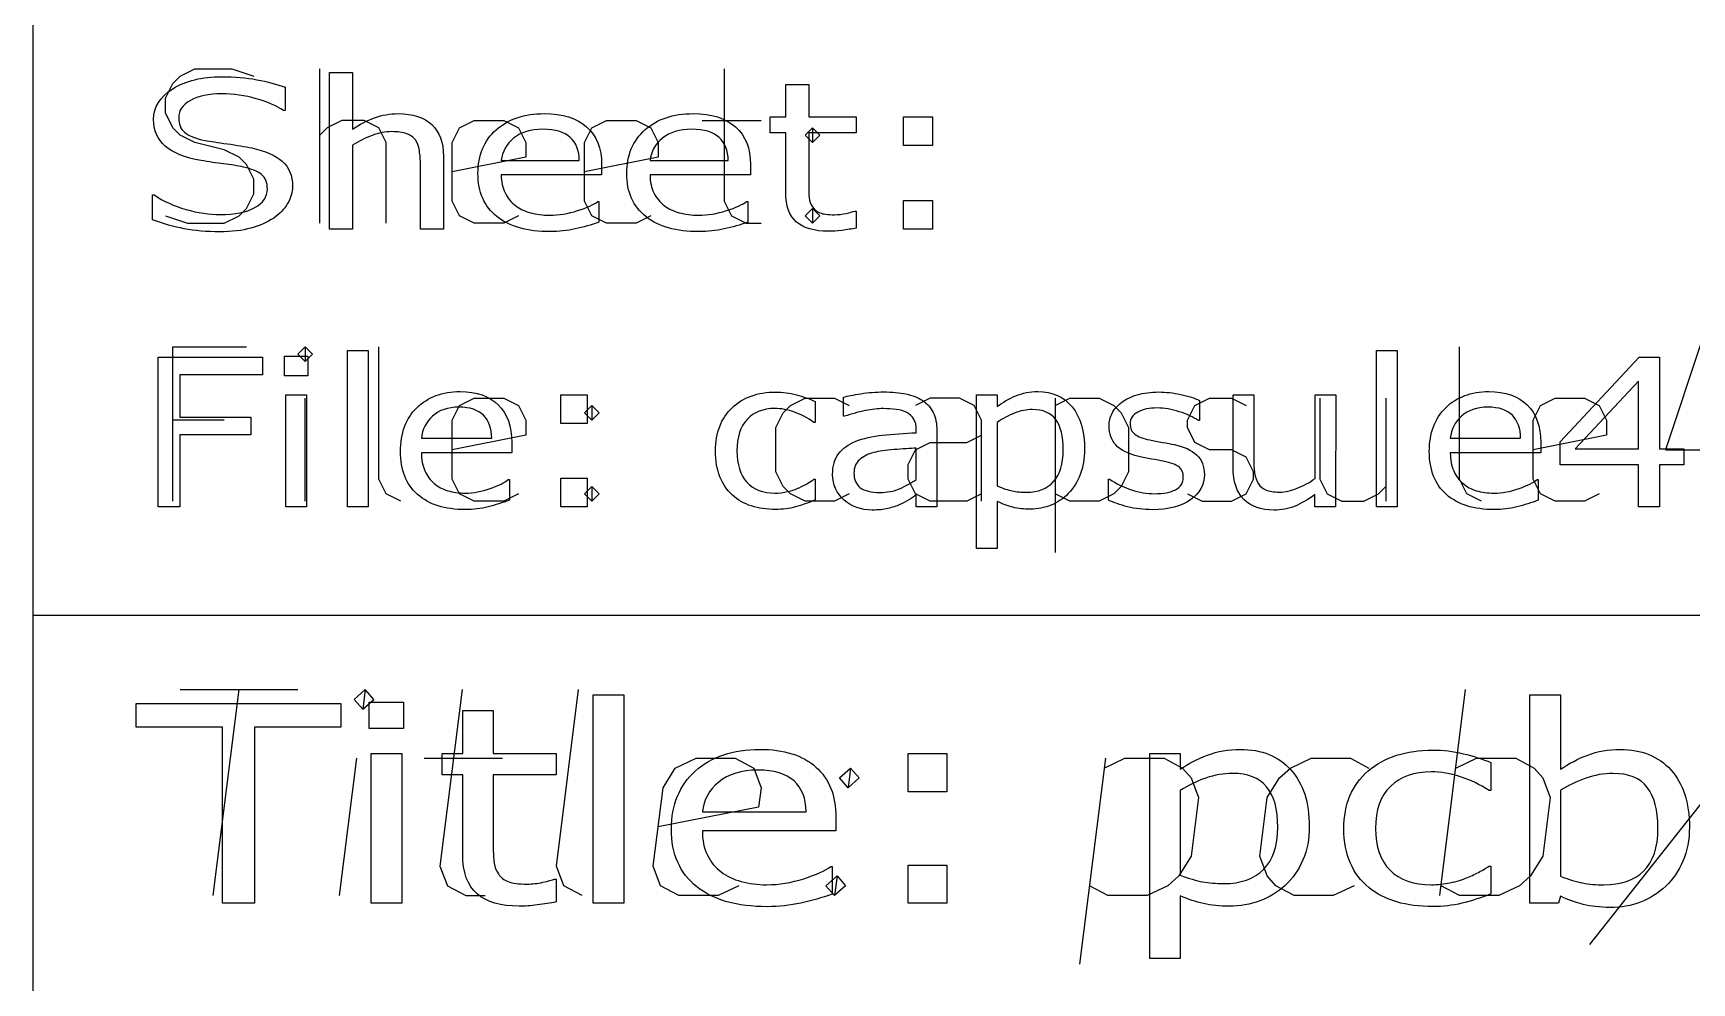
# Model space of a CAD drawing. Header units: millimetres. Extents: x 10 to 410, y 10 to 287.
# Drawn here: x 299.99 to 316.1, y 18.93 to 28.15 of the extents above; entities that cross this region are included whole.
import ezdxf

# ---------------------------------------------------------------- set-up
doc = ezdxf.new("R2010")
doc.units = ezdxf.units.MM
doc.layers.get('0').update_dxf_attribs({"linetype": 'CONTINUOUS'})

msp = doc.modelspace()

# ---------------------------------------------------------------- linework, layer by layer
at = {"color": 7}
for points in [[(299.989, 44), (407.989, 44), (407.989, 12), (299.989, 12)], [(308.72649, 27.0625), (308.44321, 27.0625), (308.44321, 27.34082), (308.72649, 27.34082)], [(308.72649, 26.25), (308.44321, 26.25), (308.44321, 26.52832), (308.72649, 26.52832)], [(302.21715, 24.83222), (301.41369, 24.83222), (301.41369, 24.42206), (302.10404, 24.42206), (302.10404, 24.25019), (301.41369, 24.25019), (301.41369, 23.54999), (301.20242, 23.54999), (301.20242, 25.00409), (302.21715, 25.00409)], [(302.65782, 24.82322), (302.43162, 24.82322), (302.43162, 25.01365), (302.65782, 25.01365)], [(303.24468, 23.54978), (303.04408, 23.54978), (303.04408, 25.06931), (303.24468, 25.06931)], [(313.24046, 23.54966), (313.03986, 23.54966), (313.03986, 25.06919), (313.24046, 25.06919)], [(316.02537, 23.95884), (315.78956, 23.95884), (315.78956, 23.54966), (315.58469, 23.54966), (315.58469, 23.95884), (314.82391, 23.95884), (314.82391, 24.18345), (315.59323, 25.00376), (315.78956, 25.00376), (315.78956, 24.11509), (316.02537, 24.11509)], [(315.58469, 24.11509), (315.58469, 24.77134), (314.96902, 24.11509)], [(302.64502, 23.54978), (302.44442, 23.54978), (302.44442, 24.6406), (302.64502, 24.6406)], [(305.37017, 24.36228), (305.11516, 24.36228), (305.11516, 24.6406), (305.37017, 24.6406)], [(309.99676, 24.10347)], [(310.20375, 24.10837)], [(311.36782, 23.86407)], [(305.37017, 23.54978), (305.11516, 23.54978), (305.11516, 23.8281), (305.37017, 23.8281)], [(308.56904, 23.81827)], [(302.97824, 21.40967), (302.13968, 21.40967), (302.13968, 19.70001), (301.82758, 19.70001), (301.82758, 21.40967), (300.98901, 21.40967), (300.98901, 21.63884), (302.97824, 21.63884)], [(303.58825, 21.39797), (303.25409, 21.39797), (303.25409, 21.65188), (303.58825, 21.65188)], [(305.72724, 19.70003), (305.4309, 19.70003), (305.4309, 21.7261), (305.72724, 21.7261)], [(303.56935, 19.70003), (303.273, 19.70003), (303.273, 21.15448), (303.56934, 21.15448)], [(308.86713, 20.78338), (308.49041, 20.78338), (308.49041, 21.15448), (308.86713, 21.15448)], [(312.08111, 20.43784)], [(312.38689, 20.44476)], [(315.77427, 20.43086)], [(316.08013, 20.43787)], [(308.86713, 19.70003), (308.49041, 19.70003), (308.49041, 20.07113), (308.86713, 20.07113)]]:
    msp.add_lwpolyline(points, close=True, dxfattribs=at)
for points in [[(301.2747, 26.3775), (301.489, 26.3061), (301.8461, 26.3061), (301.989, 26.3775), (302.0604, 26.4489), (302.1319, 26.5918), (302.1319, 26.7346), (302.0604, 26.8775), (301.989, 26.9489), (301.8461, 27.0204), (301.5604, 27.0918), (301.4176, 27.1632), (301.3461, 27.2346), (301.2747, 27.3775), (301.2747, 27.5204), (301.3461, 27.6632), (301.4176, 27.7346), (301.5604, 27.8061), (301.9176, 27.8061), (302.1319, 27.7346)], [(302.7747, 26.3061), (302.7747, 27.8061)], [(303.09053, 27.06444), (303.09053, 26.24998), (302.8677, 26.24998), (302.8677, 27.76951), (303.09053, 27.76951), (303.09053, 27.21971)], [(306.7033, 27.8061), (306.7033, 26.5204), (306.7747, 26.3775), (306.9176, 26.3061), (307.0604, 26.3061)], [(302.43741, 27.62875), (302.43741, 27.40023), (302.42081, 27.40023)], [(307.30061, 26.60616), (307.30061, 27.18624), (307.15008, 27.18624), (307.15008, 27.34053), (307.30061, 27.34053), (307.30061, 27.65401), (307.52344, 27.65401), (307.52344, 27.34053), (307.98333, 27.34053), (307.98333, 27.18624), (307.52344, 27.18624), (307.52344, 26.68917)], [(303.4176, 26.3061), (303.4176, 27.0918), (303.3461, 27.2346), (303.2033, 27.3061), (302.989, 27.3061), (302.8461, 27.2346), (302.7747, 27.1632)], [(304.7033, 26.3775), (304.5604, 26.3061), (304.2747, 26.3061), (304.1319, 26.3775), (304.0604, 26.5204), (304.0604, 27.0918), (304.1319, 27.2346), (304.2747, 27.3061), (304.5604, 27.3061), (304.7033, 27.2346), (304.7747, 27.0918), (304.7747, 26.9489), (304.0604, 26.8061)], [(305.989, 26.3775), (305.8461, 26.3061), (305.5604, 26.3061), (305.4176, 26.3775), (305.3461, 26.5204), (305.3461, 27.0918), (305.4176, 27.2346), (305.5604, 27.3061), (305.8461, 27.3061), (305.989, 27.2346), (306.0604, 27.0918), (306.0604, 26.9489), (305.3461, 26.8061)], [(306.489, 27.3061), (307.0604, 27.3061)], [(307.5604, 27.2346), (307.6319, 27.1632), (307.5604, 27.0918), (307.489, 27.1632), (307.5604, 27.2346), (307.5604, 27.0918)], [(303.97474, 26.95795), (303.97472, 26.25)], [(304.53654, 26.917), (305.29512, 26.91699)], [(305.98258, 26.917), (306.74116, 26.91699)], [(303.97472, 26.25), (303.75189, 26.25), (303.75189, 26.8711)], [(305.51203, 26.77637), (304.53654, 26.77637)], [(305.51193, 26.876), (305.51203, 26.77637)], [(306.95806, 26.77637), (305.98258, 26.77637)], [(306.95806, 26.876), (306.95806, 26.77637)], [(302.50855, 26.66489), (302.50854, 26.66504)], [(301.14784, 26.33975), (301.14784, 26.58193), (301.16444, 26.58193)], [(305.47405, 26.51662), (305.48585, 26.51662), (305.48585, 26.31643)], [(306.92009, 26.51662), (306.93199, 26.51662), (306.93199, 26.31643)], [(307.5604, 26.4489), (307.6319, 26.3775), (307.5604, 26.3061), (307.489, 26.3775), (307.5604, 26.4489), (307.5604, 26.3061)], [(307.97169, 26.4246), (307.98359, 26.4246), (307.98333, 26.25977)], [(316.2033, 25.1775), (315.8461, 24.1061), (316.7747, 24.1061)], [(301.3461, 23.6061), (301.3461, 25.1061), (302.0604, 25.1061)], [(302.6319, 25.1061), (302.5604, 25.0346), (302.6319, 24.9632), (302.7033, 25.0346), (302.6319, 25.1061), (302.6319, 24.9632)], [(303.5604, 23.6061), (303.4176, 23.6775), (303.3461, 23.8204), (303.3461, 25.1061)], [(314.0604, 23.6061), (313.9176, 23.6775), (313.8461, 23.8204), (313.8461, 25.1061)], [(302.6319, 23.6061), (302.6319, 24.6061)], [(304.7033, 23.6775), (304.5604, 23.6061), (304.2747, 23.6061), (304.1319, 23.6775), (304.0604, 23.8204), (304.0604, 24.3918), (304.1319, 24.5346), (304.2747, 24.6061), (304.5604, 24.6061), (304.7033, 24.5346), (304.7747, 24.3918), (304.7747, 24.2489), (304.0604, 24.1061)], [(305.4176, 24.5346), (305.489, 24.4632), (305.4176, 24.3918), (305.3461, 24.4632), (305.4176, 24.5346), (305.4176, 24.3918)], [(307.9176, 23.6775), (307.7747, 23.6061), (307.489, 23.6061), (307.3461, 23.6775), (307.2747, 23.7489), (307.2033, 23.8918), (307.2033, 24.3204), (307.2747, 24.4632), (307.3461, 24.5346), (307.489, 24.6061), (307.7747, 24.6061), (307.9176, 24.5346)], [(307.58527, 24.57512), (307.58527, 24.37102), (307.57457, 24.37102)], [(307.87228, 24.43104), (307.86158, 24.43104), (307.86158, 24.61756)], [(309.2033, 23.6061), (309.2033, 24.3918), (309.1319, 24.5346), (308.989, 24.6061), (308.7033, 24.6061), (308.5604, 24.5346)], [(309.35548, 23.60446), (309.35548, 23.14743), (309.15488, 23.14743), (309.15488, 24.64059), (309.35548, 24.64059), (309.35548, 24.52633)], [(309.9176, 24.6061), (309.9176, 23.1061)], [(309.9176, 24.5346), (310.0604, 24.6061), (310.3461, 24.6061), (310.489, 24.5346), (310.5604, 24.4632), (310.6319, 24.3204), (310.6319, 23.8918), (310.5604, 23.7489), (310.489, 23.6775), (310.3461, 23.6061), (310.0604, 23.6061), (309.9176, 23.6775)], [(311.2033, 23.6775), (311.3461, 23.6061), (311.6319, 23.6061), (311.7747, 23.6775), (311.8461, 23.8204), (311.8461, 23.8918), (311.7747, 24.0346), (311.6319, 24.1061), (311.4176, 24.1061), (311.2747, 24.1775), (311.2033, 24.3204), (311.2033, 24.3918), (311.2747, 24.5346), (311.4176, 24.6061), (311.6319, 24.6061), (311.7747, 24.5346)], [(311.32097, 24.58488), (311.32097, 24.38859), (311.31027, 24.38859)], [(311.64634, 23.93243), (311.64634, 24.64044), (311.84694, 24.64044), (311.84694, 24.01935)], [(312.44283, 23.82598), (312.44283, 24.64043), (312.64343, 24.64043), (312.64294, 23.54966)], [(312.489, 24.6061), (312.489, 23.8204), (312.5604, 23.6775), (312.7033, 23.6061), (312.9176, 23.6061), (313.0604, 23.6775), (313.1319, 23.7489)], [(313.1319, 24.6061), (313.1319, 23.6061)], [(315.2033, 23.6775), (315.0604, 23.6061), (314.7747, 23.6061), (314.6319, 23.6775), (314.5604, 23.8204), (314.5604, 24.3918), (314.6319, 24.5346), (314.7747, 24.6061), (315.0604, 24.6061), (315.2033, 24.5346), (315.2747, 24.3918), (315.2747, 24.2489), (314.5604, 24.1061)], [(301.8461, 24.3918), (301.3461, 24.3918)], [(309.35549, 24.37199), (309.35549, 23.75382)], [(303.76113, 24.21679), (304.444, 24.21677)], [(304.63932, 24.17578), (304.63927, 24.07615)], [(309.2033, 23.6775), (309.0604, 23.6061), (308.7033, 23.6061), (308.5604, 23.6775), (308.489, 23.8204), (308.489, 23.9632), (308.5604, 24.1061), (308.7033, 24.1775), (309.0604, 24.1775), (309.2033, 24.2489)], [(308.56901, 24.27062), (308.56901, 24.29892)], [(308.76853, 24.29039), (308.76861, 23.54978)], [(313.75693, 24.21667), (314.43979, 24.21665)], [(314.63511, 24.17566), (314.63505, 24.07603)], [(304.63927, 24.07615), (303.76111, 24.07615)], [(308.56908, 23.81834), (308.56908, 24.12205)], [(314.63505, 24.07603), (313.7569, 24.07603)], [(304.60514, 23.8164), (304.61584, 23.8164), (304.61584, 23.61621)], [(305.4176, 23.7489), (305.489, 23.6775), (305.4176, 23.6061), (305.3461, 23.6775), (305.4176, 23.7489), (305.4176, 23.6061)], [(307.57452, 23.82015), (307.58522, 23.82015), (307.58529, 23.61818)], [(310.43635, 23.6151), (310.43635, 23.82115), (310.44705, 23.82115)], [(314.60093, 23.81628), (314.61163, 23.81628), (314.61163, 23.61609)], [(308.76861, 23.54978), (308.56908, 23.54978), (308.56908, 23.6662)], [(312.64294, 23.54966), (312.44234, 23.54966), (312.44234, 23.67075)], [(299.989, 22.5), (407.989, 22.5)], [(301.4176, 21.7748), (302.5604, 21.7748)], [(301.739, 19.7748), (301.989, 21.7748)], [(303.2152, 21.7748), (303.108, 21.6795), (303.1914, 21.5843), (303.2985, 21.6795), (303.2152, 21.7748), (303.1914, 21.5843)], [(304.1557, 21.7748), (303.9414, 20.0605), (304.0128, 19.87), (304.1914, 19.7748), (304.3819, 19.7748)], [(305.3223, 19.7748), (305.1438, 19.87), (305.0723, 20.0605), (305.2866, 21.7748)], [(313.6557, 19.7748), (313.9057, 21.7748)], [(317.1438, 21.87), (315.108, 19.2986)], [(314.82699, 19.76726), (314.80809, 19.69956), (314.53067, 19.69956), (314.53067, 21.72563), (314.827, 21.72563), (314.827, 21.00166)], [(304.16202, 20.17524), (304.16202, 20.94869), (303.96184, 20.94869), (303.96184, 21.15442), (304.16202, 21.15442), (304.16202, 21.57239), (304.45836, 21.57239), (304.45836, 21.15442), (305.06994, 21.15442), (305.06994, 20.94869), (304.45836, 20.94869), (304.45836, 20.28592)], [(311.13376, 19.77287), (311.13376, 19.16349), (310.83743, 19.16349), (310.83743, 21.1544), (311.13376, 21.1544), (311.13376, 21.00205)], [(302.9652, 19.7748), (303.1319, 21.1081)], [(303.7866, 21.1081), (304.5485, 21.1081)], [(306.8461, 19.87), (306.6438, 19.7748), (306.2628, 19.7748), (306.0842, 19.87), (306.0128, 20.0605), (306.108, 20.8224), (306.2271, 21.0129), (306.4295, 21.1081), (306.8104, 21.1081), (306.989, 21.0129), (307.0604, 20.8224), (307.0366, 20.6319), (306.0604, 20.4414)], [(307.9295, 21.0129), (308.0128, 20.9176), (307.9057, 20.8224), (307.8223, 20.9176), (307.9295, 21.0129), (307.9057, 20.8224)], [(310.4057, 21.1081), (310.1557, 19.1081)], [(310.3938, 21.0129), (310.5961, 21.1081), (310.9771, 21.1081), (311.1557, 21.0129), (311.239, 20.9176), (311.3104, 20.7271), (311.239, 20.1557), (311.12, 19.9652), (311.0128, 19.87), (310.8104, 19.7748), (310.4295, 19.7748), (310.2509, 19.87)], [(312.8223, 19.87), (312.62, 19.7748), (312.239, 19.7748), (312.0604, 19.87), (311.9771, 19.9652), (311.9057, 20.1557), (311.9771, 20.7271), (312.0961, 20.9176), (312.2033, 21.0129), (312.4057, 21.1081), (312.7866, 21.1081), (312.9652, 21.0129)], [(313.8104, 21.0129), (314.0128, 21.1081), (314.3938, 21.1081), (314.5723, 21.0129), (314.6557, 20.9176), (314.7271, 20.7271), (314.6557, 20.1557), (314.5366, 19.9652), (314.4295, 19.87), (314.2271, 19.7748), (313.8461, 19.7748), (313.6676, 19.87)], [(314.15078, 21.06686), (314.15078, 20.79472), (314.13498, 20.79472)], [(311.13378, 20.79588), (311.13378, 19.97165)], [(314.82694, 20.79541), (314.82694, 19.96207)], [(306.49014, 20.58937), (307.49895, 20.58937)], [(307.78747, 20.53469), (307.7874, 20.40187)], [(307.7874, 20.40187), (306.49014, 20.40187)], [(307.73699, 20.05552), (307.75279, 20.05552), (307.75279, 19.78859)], [(314.13493, 20.06037), (314.15073, 20.06037), (314.15073, 19.79069)], [(305.05387, 19.93304), (305.06967, 19.93304), (305.06994, 19.71303)], [(307.7985, 19.9652), (307.8819, 19.87), (307.7747, 19.7748), (307.6914, 19.87), (307.7985, 19.9652), (307.7747, 19.7748)]]:
    msp.add_lwpolyline(points, dxfattribs=at)
for points in [[(301.34577, 27.61316), (301.470623, 27.691287), (301.629057, 27.73035), (301.82107, 27.73035)], [(301.82107, 27.73035), (301.94513, 27.73035), (302.058917, 27.720583), (302.16243, 27.70105)], [(301.1585, 27.31434), (301.1585, 27.43608), (301.220923, 27.535687), (301.34577, 27.61316)], [(301.81987, 27.56334), (301.69423, 27.56334), (301.593087, 27.54184), (301.51644, 27.49884)], [(302.1553, 27.51644), (302.04626, 27.547707), (301.93445, 27.56334), (301.81987, 27.56334)], [(302.16243, 27.70105), (302.265943, 27.681517), (302.357603, 27.657417), (302.43741, 27.62875)], [(301.51644, 27.49884), (301.44058, 27.45584), (301.40265, 27.4005), (301.40265, 27.33282)], [(302.42081, 27.40023), (302.353643, 27.447097), (302.26514, 27.485833), (302.1553, 27.51644)], [(301.2711, 27.05555), (301.196033, 27.12195), (301.1585, 27.208213), (301.1585, 27.31434)], [(301.40265, 27.33282), (301.40265, 27.272287), (301.421617, 27.22476), (301.45955, 27.19024)], [(303.09053, 27.21971), (303.160063, 27.267243), (303.23197, 27.304353), (303.30625, 27.33104)], [(303.30625, 27.33104), (303.380523, 27.357707), (303.456777, 27.37104), (303.53501, 27.37104)], [(303.53501, 27.37104), (303.67803, 27.37104), (303.787073, 27.335557), (303.86214, 27.26459)], [(303.86214, 27.26459), (303.937207, 27.19363), (303.97474, 27.091417), (303.97474, 26.95795)], [(304.48666, 27.21389), (304.605187, 27.31871), (304.760853, 27.37112), (304.95366, 27.37112)], [(304.95366, 27.37112), (305.13224, 27.37112), (305.269733, 27.32815), (305.36614, 27.24221)], [(305.36614, 27.24221), (305.463333, 27.15627), (305.51193, 27.0342), (305.51193, 26.876)], [(305.9328, 27.21389), (306.051327, 27.31871), (306.206993, 27.37112), (306.3998, 27.37112)], [(306.3998, 27.37112), (306.57838, 27.37112), (306.71587, 27.32815), (306.81227, 27.24221)], [(306.81227, 27.24221), (306.909463, 27.15627), (306.95806, 27.0342), (306.95806, 26.876)], [(301.45955, 27.19024), (301.497483, 27.155707), (301.564253, 27.12934), (301.65986, 27.11114)], [(301.65986, 27.11114), (301.71046, 27.102007), (301.782367, 27.09094), (301.87558, 27.07794)], [(301.87558, 27.07794), (301.96882, 27.06494), (302.04784, 27.051607), (302.11264, 27.03794)], [(303.28136, 27.15914), (303.21496, 27.134407), (303.15135, 27.10284), (303.09053, 27.06444)], [(303.47219, 27.19624), (303.411323, 27.19624), (303.347713, 27.183873), (303.28136, 27.15914)], [(303.61679, 27.17574), (303.579657, 27.189407), (303.531457, 27.19624), (303.47219, 27.19624)], [(303.70209, 27.11524), (303.682357, 27.142573), (303.653923, 27.16274), (303.61679, 27.17574)], [(303.74119, 27.01172), (303.734057, 27.055987), (303.721023, 27.090493), (303.70209, 27.11524)], [(304.31006, 26.78909), (304.31006, 26.96747), (304.368927, 27.10907), (304.48666, 27.21389)], [(304.65626, 27.13283), (304.585933, 27.074897), (304.546027, 27.002953), (304.53654, 26.917)], [(304.94191, 27.21973), (304.82259, 27.21973), (304.727373, 27.190763), (304.65626, 27.13283)], [(305.20622, 27.14063), (305.148553, 27.193363), (305.06045, 27.21973), (304.94191, 27.21973)], [(305.29512, 26.91699), (305.294453, 27.01335), (305.26482, 27.087897), (305.20622, 27.14063)], [(305.75619, 26.78909), (305.75619, 26.96747), (305.81506, 27.10907), (305.9328, 27.21389)], [(306.10229, 27.13283), (306.031963, 27.074897), (305.99206, 27.002953), (305.98258, 26.917)], [(306.38794, 27.21973), (306.268627, 27.21973), (306.17341, 27.190763), (306.10229, 27.13283)], [(306.65226, 27.14063), (306.594593, 27.193363), (306.506487, 27.21973), (306.38794, 27.21973)], [(306.74116, 26.91699), (306.740493, 27.01335), (306.71086, 27.087897), (306.65226, 27.14063)], [(301.61957, 26.9159), (301.463117, 26.943233), (301.34696, 26.989783), (301.2711, 27.05555)], [(301.83885, 26.8837), (301.770103, 26.892167), (301.69701, 26.9029), (301.61957, 26.9159)], [(302.11264, 27.03794), (302.243807, 27.009273), (302.342577, 26.96598), (302.40895, 26.90806)], [(303.75189, 26.8711), (303.75189, 26.921233), (303.748323, 26.968107), (303.74119, 27.01172)], [(302.03205, 26.8515), (301.972783, 26.8645), (301.908383, 26.875233), (301.83885, 26.8837)], [(302.20628, 26.7802), (302.168347, 26.8108), (302.11027, 26.834567), (302.03205, 26.8515)], [(302.26438, 26.63762), (302.26438, 26.702087), (302.245013, 26.749613), (302.20628, 26.7802)], [(302.40895, 26.90806), (302.47535, 26.850127), (302.50855, 26.76907), (302.50855, 26.66489)], [(304.49496, 26.37112), (304.371693, 26.469427), (304.31006, 26.60875), (304.31006, 26.78909)], [(304.53654, 26.77637), (304.53654, 26.70931), (304.548773, 26.650717), (304.57324, 26.60059)], [(305.9411, 26.37112), (305.817827, 26.469427), (305.75619, 26.60875), (305.75619, 26.78909)], [(305.98258, 26.77637), (305.98258, 26.70931), (305.994813, 26.650717), (306.01928, 26.60059)], [(302.1423, 26.45793), (302.223687, 26.502863), (302.26438, 26.56276), (302.26438, 26.63762)], [(302.50854, 26.66504), (302.50854, 26.608373), (302.49234, 26.552383), (302.45994, 26.49707)], [(304.57324, 26.60059), (304.597707, 26.551123), (304.63129, 26.510433), (304.67399, 26.47852)], [(306.01928, 26.60059), (306.043747, 26.551123), (306.07733, 26.510433), (306.12003, 26.47852)], [(307.4061, 26.31807), (307.335773, 26.377937), (307.30061, 26.473967), (307.30061, 26.60616)], [(307.52344, 26.68917), (307.52344, 26.631903), (307.525107, 26.58698), (307.52844, 26.5544)], [(301.16444, 26.58193), (301.253733, 26.52073), (301.356853, 26.47353), (301.4738, 26.44033)], [(301.4738, 26.44033), (301.590747, 26.40713), (301.700583, 26.39053), (301.80331, 26.39053)], [(301.80331, 26.39053), (301.948703, 26.39053), (302.0617, 26.412997), (302.1423, 26.45793)], [(302.45994, 26.49707), (302.42834, 26.441737), (302.383693, 26.394863), (302.326, 26.35645)], [(304.67399, 26.47852), (304.715057, 26.447253), (304.76365, 26.42382), (304.81977, 26.40822)], [(305.00705, 26.38482), (305.09713, 26.38482), (305.187607, 26.399453), (305.27848, 26.42872)], [(305.27848, 26.42872), (305.37014, 26.458653), (305.43533, 26.487953), (305.47405, 26.51662)], [(306.12003, 26.47852), (306.161097, 26.447253), (306.209693, 26.42382), (306.26582, 26.40822)], [(306.45309, 26.38482), (306.543177, 26.38482), (306.633653, 26.399453), (306.72452, 26.42872)], [(306.72452, 26.42872), (306.81618, 26.458653), (306.88137, 26.487953), (306.92009, 26.51662)], [(307.52844, 26.5544), (307.531773, 26.522533), (307.54284, 26.4926), (307.56164, 26.4646)], [(307.56164, 26.4646), (307.57904, 26.438533), (307.60274, 26.419333), (307.63274, 26.407)], [(301.4572, 26.25285), (301.356053, 26.272383), (301.252933, 26.30135), (301.14784, 26.33975)], [(302.326, 26.35645), (302.2628, 26.314783), (302.18892, 26.282217), (302.10436, 26.25875)], [(305.00937, 26.22463), (304.789697, 26.22463), (304.618227, 26.27346), (304.49496, 26.37112)], [(304.81977, 26.40822), (304.876637, 26.39262), (304.939063, 26.38482), (305.00705, 26.38482)], [(305.48585, 26.31643), (305.410783, 26.290363), (305.334137, 26.268563), (305.25591, 26.25103)], [(306.45551, 26.22463), (306.235837, 26.22463), (306.064367, 26.27346), (305.9411, 26.37112)], [(306.26582, 26.40822), (306.322687, 26.39262), (306.38511, 26.38482), (306.45309, 26.38482)], [(306.93199, 26.31643), (306.856917, 26.290363), (306.780267, 26.268563), (306.70204, 26.25103)], [(307.71427, 26.22827), (307.57915, 26.22827), (307.476427, 26.258203), (307.4061, 26.31807)], [(307.63274, 26.407), (307.66354, 26.395267), (307.710163, 26.3894), (307.77261, 26.3894)], [(307.77261, 26.3894), (307.808943, 26.3894), (307.84687, 26.393633), (307.88639, 26.4021)], [(307.88639, 26.4021), (307.925923, 26.411233), (307.954357, 26.418733), (307.97169, 26.4246)], [(301.80093, 26.22355), (301.67371, 26.22355), (301.559133, 26.233317), (301.4572, 26.25285)], [(302.10436, 26.25875), (302.0206, 26.235283), (301.919457, 26.22355), (301.80093, 26.22355)], [(305.25591, 26.25103), (305.177677, 26.23343), (305.095497, 26.22463), (305.00937, 26.22463)], [(306.70204, 26.25103), (306.623813, 26.23343), (306.541637, 26.22463), (306.45551, 26.22463)], [(307.84583, 26.23727), (307.79683, 26.23127), (307.752977, 26.22827), (307.71427, 26.22827)], [(307.98333, 26.25977), (307.941463, 26.250637), (307.89563, 26.243137), (307.84583, 26.23727)], [(303.71635, 24.51367), (303.82305, 24.618483), (303.963183, 24.67089), (304.13675, 24.67089)], [(304.13675, 24.67089), (304.297517, 24.67089), (304.42129, 24.627923), (304.50807, 24.54199)], [(306.77861, 24.51368), (306.886023, 24.61524), (307.02758, 24.66602), (307.20328, 24.66602)], [(307.20328, 24.66602), (307.271567, 24.66602), (307.338433, 24.65722), (307.40388, 24.63962)], [(308.03123, 24.64976), (308.10521, 24.661493), (308.178123, 24.66736), (308.24997, 24.66736)], [(308.24997, 24.66736), (308.33391, 24.66736), (308.406823, 24.66086), (308.46871, 24.64786)], [(309.53473, 24.62887), (309.601597, 24.65687), (309.672733, 24.67087), (309.74814, 24.67087)], [(309.74814, 24.67087), (309.891827, 24.67087), (310.003507, 24.621067), (310.08318, 24.52146)], [(310.71598, 24.63948), (310.777847, 24.657747), (310.846847, 24.66688), (310.92298, 24.66688)], [(310.92298, 24.66688), (310.994113, 24.66688), (311.06596, 24.658747), (311.13852, 24.64248)], [(313.71214, 24.51355), (313.81884, 24.618363), (313.958977, 24.67077), (314.13255, 24.67077)], [(314.13255, 24.67077), (314.29331, 24.67077), (314.417083, 24.627803), (314.50387, 24.54187)], [(303.55737, 24.08886), (303.55737, 24.267247), (303.610363, 24.40885), (303.71635, 24.51367)], [(304.12605, 24.51951), (304.018637, 24.51951), (303.93292, 24.490543), (303.8689, 24.43261)], [(304.364, 24.44041), (304.312067, 24.493143), (304.23275, 24.51951), (304.12605, 24.51951)], [(304.50807, 24.54199), (304.59557, 24.45605), (304.63932, 24.33398), (304.63932, 24.17578)], [(306.61856, 24.09376), (306.61856, 24.27214), (306.67191, 24.412113), (306.77861, 24.51368)], [(307.19471, 24.50671), (307.080897, 24.50671), (306.990913, 24.471553), (306.92476, 24.40124)], [(307.38464, 24.47161), (307.319907, 24.49501), (307.256597, 24.50671), (307.19471, 24.50671)], [(307.40388, 24.63962), (307.470013, 24.62202), (307.530477, 24.60052), (307.58527, 24.57512)], [(307.86158, 24.61756), (307.900713, 24.62736), (307.957263, 24.638093), (308.03123, 24.64976)], [(308.24893, 24.50524), (308.196263, 24.50524), (308.13758, 24.49874), (308.07288, 24.48574)], [(308.37377, 24.49724), (308.333903, 24.502573), (308.29229, 24.50524), (308.24893, 24.50524)], [(308.47621, 24.46694), (308.447743, 24.48194), (308.413597, 24.49204), (308.37377, 24.49724)], [(308.46871, 24.64786), (308.53131, 24.63546), (308.58537, 24.61396), (308.63089, 24.58336)], [(308.63089, 24.58336), (308.67569, 24.553427), (308.709837, 24.51469), (308.73333, 24.46715)], [(309.35548, 24.52633), (309.408813, 24.56733), (309.468563, 24.60151), (309.53473, 24.62887)], [(309.69693, 24.49599), (309.63933, 24.49599), (309.581357, 24.48459), (309.52301, 24.46179)], [(309.92314, 24.39829), (309.874073, 24.463423), (309.79867, 24.49599), (309.69693, 24.49599)], [(310.08318, 24.52146), (310.16356, 24.4225), (310.20375, 24.284803), (310.20375, 24.10837)], [(310.47166, 24.46073), (310.49226, 24.500463), (310.523193, 24.535947), (310.56446, 24.56718)], [(310.56446, 24.56718), (310.604327, 24.59778), (310.654833, 24.62188), (310.71598, 24.63948)], [(310.90801, 24.51159), (310.834743, 24.51159), (310.772857, 24.498557), (310.72235, 24.47249)], [(311.12355, 24.47549), (311.050283, 24.499557), (310.978437, 24.51159), (310.90801, 24.51159)], [(311.13852, 24.64248), (311.211787, 24.62688), (311.272603, 24.60768), (311.32097, 24.58488)], [(313.55316, 24.08874), (313.55316, 24.267127), (313.606153, 24.40873), (313.71214, 24.51355)], [(314.12185, 24.51939), (314.014437, 24.51939), (313.92872, 24.490423), (313.8647, 24.43249)], [(314.35979, 24.44029), (314.307857, 24.493023), (314.228543, 24.51939), (314.12185, 24.51939)], [(314.50387, 24.54187), (314.591363, 24.45593), (314.63511, 24.33386), (314.63511, 24.17566)], [(303.8689, 24.43261), (303.805567, 24.374677), (303.769643, 24.302737), (303.76113, 24.21679)], [(304.444, 24.21677), (304.443333, 24.313123), (304.416667, 24.38767), (304.364, 24.44041)], [(306.92476, 24.40124), (306.859293, 24.33158), (306.82656, 24.229043), (306.82656, 24.09363)], [(307.57457, 24.37102), (307.51337, 24.41462), (307.45006, 24.44815), (307.38464, 24.47161)], [(308.07288, 24.48574), (308.008147, 24.47334), (307.94128, 24.455107), (307.87228, 24.43104)], [(308.54451, 24.40244), (308.528843, 24.429773), (308.506077, 24.451273), (308.47621, 24.46694)], [(308.56901, 24.29892), (308.56901, 24.340587), (308.560843, 24.375093), (308.54451, 24.40244)], [(308.73333, 24.46715), (308.756797, 24.419617), (308.76853, 24.360697), (308.76853, 24.29039)], [(309.52301, 24.46179), (309.464677, 24.43899), (309.408837, 24.409057), (309.35549, 24.37199)], [(309.99674, 24.10337), (309.99674, 24.234883), (309.972207, 24.33319), (309.92314, 24.39829)], [(310.44176, 24.33378), (310.44176, 24.378713), (310.451727, 24.42103), (310.47166, 24.46073)], [(310.50686, 24.15214), (310.46346, 24.201607), (310.44176, 24.262153), (310.44176, 24.33378)], [(310.72235, 24.47249), (310.671817, 24.44709), (310.64655, 24.409003), (310.64655, 24.35823)], [(310.64655, 24.35823), (310.64655, 24.313297), (310.66185, 24.279443), (310.69245, 24.25667)], [(311.31027, 24.38859), (311.25907, 24.423123), (311.19683, 24.45209), (311.12355, 24.47549)], [(313.8647, 24.43249), (313.801367, 24.374557), (313.765443, 24.302617), (313.75693, 24.21667)], [(314.43979, 24.21665), (314.439123, 24.313003), (314.412457, 24.38755), (314.35979, 24.44029)], [(307.81356, 24.06652), (307.852693, 24.117987), (307.90818, 24.158353), (307.98002, 24.18762)], [(307.98002, 24.18762), (308.052573, 24.216887), (308.13971, 24.236753), (308.24143, 24.24722)], [(308.24143, 24.24722), (308.343157, 24.25762), (308.45235, 24.26542), (308.56901, 24.27062)], [(310.69245, 24.25667), (310.722317, 24.23387), (310.77069, 24.215303), (310.83757, 24.20097)], [(310.83757, 24.20097), (310.87457, 24.19317), (310.915827, 24.18537), (310.96134, 24.17757)], [(310.96134, 24.17757), (311.007607, 24.16977), (311.04602, 24.162603), (311.07658, 24.15607)], [(303.72382, 23.67089), (303.612853, 23.769203), (303.55737, 23.908527), (303.55737, 24.08886)], [(303.76111, 24.07615), (303.76111, 24.00909), (303.772143, 23.950497), (303.79421, 23.90037)], [(306.66126, 23.84278), (306.632793, 23.914393), (306.61856, 23.998053), (306.61856, 24.09376)], [(306.82656, 24.09363), (306.82656, 23.962117), (306.85856, 23.860877), (306.92256, 23.78991)], [(307.75596, 23.86633), (307.75596, 23.94901), (307.77516, 24.01574), (307.81356, 24.06652)], [(308.15614, 24.07905), (308.09854, 24.06405), (308.051947, 24.040617), (308.01636, 24.00875)], [(308.35247, 24.10735), (308.269957, 24.100683), (308.204513, 24.09125), (308.15614, 24.07905)], [(308.56908, 24.12205), (308.50788, 24.118717), (308.435677, 24.113817), (308.35247, 24.10735)], [(309.90286, 23.79683), (309.96546, 23.865843), (309.99676, 23.968057), (309.99676, 24.10347)], [(310.20374, 24.10837), (310.20374, 24.01983), (310.189873, 23.938777), (310.16214, 23.86521)], [(310.72987, 24.04081), (310.625303, 24.06621), (310.550967, 24.10332), (310.50686, 24.15214)], [(310.85471, 24.01541), (310.809177, 24.02321), (310.767563, 24.031677), (310.72987, 24.04081)], [(310.96675, 23.99491), (310.938283, 24.00091), (310.900937, 24.007743), (310.85471, 24.01541)], [(311.07658, 24.15607), (311.169767, 24.136537), (311.241613, 24.103007), (311.29212, 24.05548)], [(311.29212, 24.05548), (311.342587, 24.00728), (311.36782, 23.943477), (311.36782, 23.86407)], [(311.84694, 24.01935), (311.84694, 23.964017), (311.84994, 23.91649), (311.85594, 23.87677)], [(313.71961, 23.67077), (313.608643, 23.769083), (313.55316, 23.908407), (313.55316, 24.08874)], [(313.7569, 24.07603), (313.7569, 24.00897), (313.767933, 23.950377), (313.79, 23.90025)], [(303.79421, 23.90037), (303.816277, 23.850903), (303.84651, 23.810213), (303.88491, 23.7783)], [(307.868, 23.6173), (307.793307, 23.682433), (307.75596, 23.765443), (307.75596, 23.86633)], [(308.01636, 24.00875), (307.98076, 23.977483), (307.96296, 23.93419), (307.96296, 23.87887)], [(307.96296, 23.87887), (307.96296, 23.816403), (307.983593, 23.769203), (308.02486, 23.73727)], [(310.16214, 23.86521), (310.134407, 23.792297), (310.095283, 23.730447), (310.04477, 23.67966)], [(311.12253, 23.93831), (311.09553, 23.960443), (311.043603, 23.97931), (310.96675, 23.99491)], [(311.16303, 23.84071), (311.16303, 23.883643), (311.14953, 23.916177), (311.12253, 23.93831)], [(311.36785, 23.86411), (311.36785, 23.764503), (311.32268, 23.6828), (311.23234, 23.619)], [(311.75091, 23.62384), (311.681197, 23.694153), (311.64634, 23.797017), (311.64634, 23.93243)], [(311.85594, 23.87677), (311.86194, 23.837703), (311.87404, 23.804173), (311.89224, 23.77618)], [(313.79, 23.90025), (313.812067, 23.850783), (313.8423, 23.810093), (313.8807, 23.77818)], [(303.88491, 23.7783), (303.92191, 23.747033), (303.965657, 23.7236), (304.01615, 23.708)], [(304.01615, 23.708), (304.06735, 23.6924), (304.123547, 23.6846), (304.18474, 23.6846)], [(304.18474, 23.6846), (304.265833, 23.6846), (304.347283, 23.699233), (304.42909, 23.7285)], [(304.42909, 23.7285), (304.511603, 23.758433), (304.570287, 23.787733), (304.60514, 23.8164)], [(306.78183, 23.66504), (306.729897, 23.711907), (306.689707, 23.771153), (306.66126, 23.84278)], [(306.92256, 23.78991), (306.987293, 23.719603), (307.077987, 23.68445), (307.19464, 23.68445)], [(307.19464, 23.68445), (307.235173, 23.68445), (307.276433, 23.689317), (307.31842, 23.69905)], [(307.31842, 23.69905), (307.36042, 23.70885), (307.39812, 23.72155), (307.43152, 23.73715)], [(307.43152, 23.73715), (307.460653, 23.750817), (307.488053, 23.76515), (307.51372, 23.78015)], [(307.51372, 23.78015), (307.53932, 23.79575), (307.559587, 23.809083), (307.57452, 23.82015)], [(308.02486, 23.73727), (308.066127, 23.706003), (308.12908, 23.69037), (308.21372, 23.69037)], [(308.21372, 23.69037), (308.284147, 23.69037), (308.348523, 23.702737), (308.40685, 23.72747)], [(308.40685, 23.72747), (308.465183, 23.75287), (308.519247, 23.783137), (308.56904, 23.81827)], [(309.35549, 23.75382), (309.412423, 23.73042), (309.46115, 23.714487), (309.50167, 23.70602)], [(309.50167, 23.70602), (309.542937, 23.697553), (309.58953, 23.69332), (309.64145, 23.69332)], [(309.64145, 23.69332), (309.75313, 23.69332), (309.840267, 23.727823), (309.90286, 23.79683)], [(310.44705, 23.82115), (310.510383, 23.77755), (310.580807, 23.74272), (310.65832, 23.71666)], [(310.65832, 23.71666), (310.735853, 23.69126), (310.81019, 23.67856), (310.88133, 23.67856)], [(310.88133, 23.67856), (310.969537, 23.67856), (311.038537, 23.691593), (311.08833, 23.71766)], [(311.08833, 23.71766), (311.13813, 23.743727), (311.16303, 23.784743), (311.16303, 23.84071)], [(311.89224, 23.77618), (311.91144, 23.747513), (311.93634, 23.72668), (311.96694, 23.71368)], [(311.96694, 23.71368), (311.99754, 23.70068), (312.042, 23.69418), (312.10032, 23.69418)], [(312.10032, 23.69418), (312.152253, 23.69418), (312.208803, 23.706547), (312.26997, 23.73128)], [(312.26997, 23.73128), (312.331837, 23.756013), (312.389457, 23.78758), (312.44283, 23.82598)], [(313.8807, 23.77818), (313.9177, 23.746913), (313.961447, 23.72348), (314.01194, 23.70788)], [(314.01194, 23.70788), (314.06314, 23.69228), (314.119337, 23.68448), (314.18053, 23.68448)], [(314.18053, 23.68448), (314.261623, 23.68448), (314.343073, 23.699113), (314.42488, 23.72838)], [(314.42488, 23.72838), (314.507393, 23.758313), (314.566077, 23.787613), (314.60093, 23.81628)], [(304.1869, 23.52441), (303.989147, 23.52441), (303.834787, 23.573237), (303.72382, 23.67089)], [(304.40884, 23.55081), (304.33842, 23.53321), (304.26444, 23.52441), (304.1869, 23.52441)], [(304.61584, 23.61621), (304.548267, 23.590143), (304.479267, 23.568343), (304.40884, 23.55081)], [(306.96642, 23.55958), (306.894573, 23.58298), (306.833043, 23.618133), (306.78183, 23.66504)], [(307.2033, 23.52538), (307.117227, 23.52538), (307.038267, 23.53678), (306.96642, 23.55958)], [(307.3943, 23.54978), (307.334567, 23.533513), (307.2709, 23.52538), (307.2033, 23.52538)], [(307.58529, 23.61818), (307.518423, 23.588913), (307.45476, 23.566113), (307.3943, 23.54978)], [(308.14116, 23.5197), (308.033747, 23.5197), (307.942693, 23.552233), (307.868, 23.6173)], [(308.29374, 23.5353), (308.25034, 23.5249), (308.19948, 23.5197), (308.14116, 23.5197)], [(308.40898, 23.5724), (308.37558, 23.5574), (308.337167, 23.545033), (308.29374, 23.5353)], [(308.49648, 23.6193), (308.466613, 23.599767), (308.437447, 23.584133), (308.40898, 23.5724)], [(308.56908, 23.6662), (308.55128, 23.655133), (308.52708, 23.6395), (308.49648, 23.6193)], [(309.50806, 23.54686), (309.45826, 23.55926), (309.4074, 23.57846), (309.35548, 23.60446)], [(309.67665, 23.52826), (309.614783, 23.52826), (309.558587, 23.53446), (309.50806, 23.54686)], [(309.87831, 23.56736), (309.814977, 23.541293), (309.747757, 23.52826), (309.67665, 23.52826)], [(310.04477, 23.67966), (309.997837, 23.63146), (309.94235, 23.594027), (309.87831, 23.56736)], [(310.62094, 23.5516), (310.547673, 23.571133), (310.486143, 23.5923), (310.43635, 23.6151)], [(310.86422, 23.5233), (310.776013, 23.5233), (310.69492, 23.532733), (310.62094, 23.5516)], [(311.23234, 23.619), (311.142713, 23.5552), (311.020007, 23.5233), (310.86422, 23.5233)], [(312.04327, 23.51935), (311.918077, 23.51935), (311.820623, 23.55418), (311.75091, 23.62384)], [(312.24814, 23.55845), (312.186273, 23.532383), (312.117983, 23.51935), (312.04327, 23.51935)], [(312.44234, 23.67075), (312.37476, 23.62195), (312.310027, 23.584517), (312.24814, 23.55845)], [(314.1827, 23.52429), (313.984947, 23.52429), (313.830583, 23.573117), (313.71961, 23.67077)], [(314.40463, 23.55069), (314.33421, 23.53309), (314.260233, 23.52429), (314.1827, 23.52429)], [(314.61163, 23.61609), (314.544057, 23.590023), (314.475057, 23.568223), (314.40463, 23.55069)], [(306.42401, 20.98522), (306.581637, 21.12498), (306.788653, 21.19486), (307.04506, 21.19486)], [(307.04506, 21.19486), (307.282547, 21.19486), (307.46539, 21.137567), (307.59359, 21.02298)], [(311.13376, 21.00205), (311.212573, 21.056717), (311.300847, 21.10229), (311.39858, 21.13877)], [(311.39858, 21.13877), (311.497353, 21.176103), (311.602437, 21.19477), (311.71383, 21.19477)], [(311.71383, 21.19477), (311.926097, 21.19477), (312.091077, 21.12836), (312.20877, 20.99554)], [(312.95914, 20.98474), (313.117813, 21.120153), (313.326927, 21.18786), (313.58648, 21.18786)], [(313.58648, 21.18786), (313.68736, 21.18786), (313.78614, 21.17616), (313.88282, 21.15276)], [(313.88282, 21.15276), (313.980547, 21.129293), (314.069867, 21.10066), (314.15078, 21.06686)], [(314.827, 21.00166), (314.91002, 21.05806), (314.998293, 21.10407), (315.09182, 21.13969)], [(315.09182, 21.13969), (315.18534, 21.176157), (315.290423, 21.19439), (315.40707, 21.19439)], [(315.40707, 21.19439), (315.61513, 21.19439), (315.77906, 21.128417), (315.89886, 20.99647)], [(306.18915, 20.4188), (306.18915, 20.656653), (306.267437, 20.84546), (306.42401, 20.98522)], [(307.02922, 20.99302), (306.870547, 20.99302), (306.743923, 20.95439), (306.64935, 20.87713)], [(307.38073, 20.88755), (307.304017, 20.957863), (307.186847, 20.99302), (307.02922, 20.99302)], [(307.59359, 21.02298), (307.722843, 20.908393), (307.78747, 20.74563), (307.78747, 20.53469)], [(311.63819, 20.96128), (311.55307, 20.96128), (311.467427, 20.94608), (311.38126, 20.91568)], [(311.97235, 20.83107), (311.899843, 20.917877), (311.788457, 20.96128), (311.63819, 20.96128)], [(312.20877, 20.99554), (312.327517, 20.863593), (312.38689, 20.68), (312.38689, 20.44476)], [(312.7227, 20.42483), (312.7227, 20.662683), (312.801513, 20.84932), (312.95914, 20.98474)], [(313.57383, 20.97574), (313.405697, 20.97574), (313.272767, 20.928867), (313.17504, 20.83512)], [(313.85441, 20.92884), (313.758783, 20.960107), (313.665257, 20.97574), (313.57383, 20.97574)], [(315.3345, 20.9608), (315.248333, 20.9608), (315.161113, 20.945167), (315.07284, 20.9139)], [(315.67024, 20.82538), (315.600887, 20.91566), (315.488973, 20.9608), (315.3345, 20.9608)], [(315.89886, 20.99647), (316.019707, 20.864523), (316.08013, 20.678323), (316.08013, 20.43787)], [(306.64935, 20.87713), (306.555823, 20.799877), (306.502753, 20.703957), (306.49014, 20.58937)], [(307.49895, 20.58937), (307.497617, 20.717843), (307.45821, 20.817237), (307.38073, 20.88755)], [(311.38126, 20.91568), (311.295087, 20.88528), (311.212593, 20.845347), (311.13378, 20.79588)], [(312.08111, 20.43784), (312.08111, 20.613187), (312.044857, 20.744263), (311.97235, 20.83107)], [(313.17504, 20.83512), (313.078367, 20.742233), (313.03003, 20.60551), (313.03003, 20.42495)], [(314.13498, 20.79472), (314.044607, 20.852853), (313.951083, 20.89756), (313.85441, 20.92884)], [(315.07284, 20.9139), (314.984573, 20.8835), (314.902607, 20.844003), (314.82694, 20.79541)], [(315.77427, 20.43084), (315.77427, 20.604453), (315.739593, 20.735967), (315.67024, 20.82538)], [(306.43505, 19.86151), (306.271117, 19.992583), (306.18915, 20.178347), (306.18915, 20.4188)], [(306.49014, 20.40187), (306.49014, 20.312457), (306.50644, 20.23433), (306.53904, 20.16749)], [(311.9424, 20.02898), (312.034873, 20.120993), (312.08111, 20.25728), (312.08111, 20.43784)], [(312.38691, 20.44484), (312.38691, 20.32678), (312.36641, 20.218703), (312.32541, 20.12061)], [(312.7857, 20.09019), (312.7437, 20.185683), (312.7227, 20.29723), (312.7227, 20.42483)], [(313.03003, 20.42495), (313.03003, 20.249603), (313.077317, 20.11462), (313.17189, 20.02)], [(315.63399, 20.01159), (315.72751, 20.101003), (315.77427, 20.24076), (315.77427, 20.43086)], [(316.08007, 20.43784), (316.08007, 20.316307), (316.05907, 20.20693), (316.01707, 20.10971)], [(304.30231, 19.79112), (304.208783, 19.870987), (304.16202, 19.999027), (304.16202, 20.17524)], [(304.45836, 20.28592), (304.45836, 20.209527), (304.46036, 20.14963), (304.46436, 20.10623)], [(306.53904, 20.16749), (306.57164, 20.10149), (306.6163, 20.047237), (306.67302, 20.00473)], [(304.46436, 20.10623), (304.46836, 20.063697), (304.48306, 20.023767), (304.50846, 19.98644)], [(304.50846, 19.98644), (304.531593, 19.951707), (304.563127, 19.926107), (304.60306, 19.90964)], [(306.67302, 20.00473), (306.727687, 19.963063), (306.792313, 19.93183), (306.8669, 19.91103)], [(307.47691, 19.93833), (307.598803, 19.978263), (307.685497, 20.017327), (307.73699, 20.05552)], [(311.55622, 19.89095), (311.7212, 19.89095), (311.849927, 19.93696), (311.9424, 20.02898)], [(312.32541, 20.12061), (312.28441, 20.02339), (312.226613, 19.940923), (312.15202, 19.87321)], [(312.96381, 19.85321), (312.887103, 19.915677), (312.827733, 19.99467), (312.7857, 20.09019)], [(313.17189, 20.02), (313.267517, 19.926247), (313.401497, 19.87937), (313.57383, 19.87937)], [(313.92376, 19.94967), (313.966827, 19.96787), (314.007283, 19.98697), (314.04513, 20.00697)], [(314.04513, 20.00697), (314.08293, 20.02777), (314.112863, 20.04557), (314.13493, 20.06037)], [(315.24938, 19.87877), (315.413313, 19.87877), (315.541517, 19.923043), (315.63399, 20.01159)], [(316.01707, 20.10971), (315.97607, 20.012483), (315.920373, 19.930883), (315.84998, 19.86491)], [(304.60306, 19.90964), (304.64406, 19.89404), (304.70606, 19.88624), (304.78906, 19.88624)], [(304.78906, 19.88624), (304.837393, 19.88624), (304.887833, 19.891873), (304.94038, 19.90314)], [(304.94038, 19.90314), (304.992913, 19.915273), (305.030743, 19.92524), (305.05387, 19.93304)], [(307.11914, 19.66619), (306.827007, 19.66619), (306.598977, 19.731297), (306.43505, 19.86151)], [(306.8669, 19.91103), (306.94256, 19.890163), (307.025577, 19.87973), (307.11595, 19.87973)], [(307.11595, 19.87973), (307.235743, 19.87973), (307.356063, 19.899263), (307.47691, 19.93833)], [(311.13378, 19.97165), (311.217853, 19.940383), (311.289837, 19.919117), (311.34973, 19.90785)], [(311.34973, 19.90785), (311.410663, 19.896583), (311.479493, 19.89095), (311.55622, 19.89095)], [(312.15202, 19.87321), (312.082667, 19.808943), (312.000703, 19.75903), (311.90613, 19.72347)], [(313.23651, 19.71259), (313.13037, 19.743857), (313.03947, 19.79073), (312.96381, 19.85321)], [(313.57383, 19.87937), (313.633763, 19.87937), (313.694713, 19.88587), (313.75668, 19.89887)], [(313.75668, 19.89887), (313.81868, 19.91187), (313.874373, 19.928803), (313.92376, 19.94967)], [(314.82694, 19.96207), (314.911013, 19.930803), (314.982997, 19.909103), (315.04289, 19.89697)], [(315.04289, 19.89697), (315.103823, 19.884837), (315.172653, 19.87877), (315.24938, 19.87877)], [(315.84998, 19.86491), (315.775373, 19.796337), (315.69341, 19.744687), (315.60409, 19.70996)], [(304.71213, 19.67133), (304.532437, 19.67133), (304.39583, 19.71126), (304.30231, 19.79112)], [(304.8871, 19.68303), (304.821967, 19.67523), (304.763643, 19.67133), (304.71213, 19.67133)], [(305.06994, 19.71303), (305.014273, 19.700897), (304.953327, 19.690897), (304.8871, 19.68303)], [(307.447, 19.70139), (307.342967, 19.677923), (307.23368, 19.66619), (307.11914, 19.66619)], [(307.75279, 19.78859), (307.652963, 19.753857), (307.551033, 19.72479), (307.447, 19.70139)], [(311.35917, 19.69607), (311.28561, 19.712537), (311.210473, 19.738137), (311.13376, 19.77287)], [(311.60822, 19.67137), (311.516793, 19.67137), (311.433777, 19.679603), (311.35917, 19.69607)], [(311.90613, 19.72347), (311.812603, 19.688737), (311.7133, 19.67137), (311.60822, 19.67137)], [(313.58643, 19.66699), (313.459283, 19.66699), (313.342643, 19.68219), (313.23651, 19.71259)], [(313.86858, 19.69959), (313.780313, 19.677857), (313.686263, 19.66699), (313.58643, 19.66699)], [(314.15073, 19.79069), (314.05195, 19.751623), (313.9579, 19.721257), (313.86858, 19.69959)], [(315.04767, 19.68916), (314.973063, 19.708227), (314.899503, 19.73426), (314.82699, 19.76726)], [(315.30933, 19.65916), (315.209497, 19.65916), (315.122277, 19.66916), (315.04767, 19.68916)], [(315.60409, 19.70996), (315.51477, 19.676093), (315.416517, 19.65916), (315.30933, 19.65916)]]:
    msp.add_open_spline(points, degree=3, dxfattribs=at)

doc.saveas('drawing.dxf')
